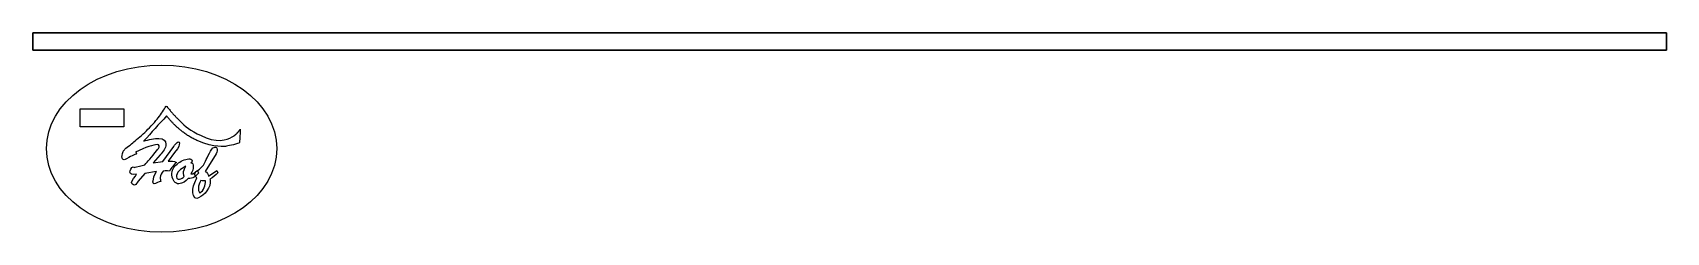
# Model space of a CAD drawing. Header units: millimetres. Extents: x -79 to 921, y -51 to 71.
import ezdxf

# ---------------------------------------------------------------- set-up
doc = ezdxf.new("R2010")
doc.units = ezdxf.units.MM
doc.layers.get('0').update_dxf_attribs({"linetype": 'CONTINUOUS'})

msp = doc.modelspace()

# ---------------------------------------------------------------- linework, layer by layer
for p, q in [((921.1, 71), (-78.9, 71)), ((-78.9, 71), (-78.9, 60.4)), ((921.1, 60.4), (921.1, 71)), ((-78.9, 60.4), (921.1, 60.4)), ((3.2, 25.9), (3.3, 25.8)), ((-10.8, 4.8), (-10.9, 4.7)), ((0.8, -7.7), (7.5, 1.5)), ((-23.1, -0.9), (-23, -1.1)), ((-0.9, -3.7), (-5.1, -8.6)), ((-5.1, -8.6), (0.8, -7.7)), ((8, -2.3), (4, -7.5)), ((33.4, -3.1), (26.7, -13.8)), ((-10.3, -15.1), (-14.4, -19.8)), ((-3.2, -13.8), (-10.3, -15.1)), ((21.9, -13.2), (22.5, -14.8)), ((28.8, -16.8), (33.9, -13.3)), ((33.9, -13.3), (34.4, -14.6))]:
    msp.add_line(p, q)
for points in [[(921.1, 60.4), (-78.9, 60.4), (-78.9, 71), (921.1, 71)], [(-23.2, 13.4), (-49.9, 13.4), (-49.9, 24.5), (-23.2, 24.5)]]:
    msp.add_lwpolyline(points, close=True)
msp.add_ellipse((0, 0.1), major_axis=(70.5, 0), ratio=0.72523)
for points, degree in [([(3.1, 20.1), (-1.8, 15.1), (-6.2, 9.9), (-10.8, 4.8)], 3), ([(-3.5, 17.3), (-1.4, 19.5), (0.3, 22), (1.8, 24.5)], 3), ([(1.8, 24.5), (2.5, 25.6), (2.7, 26.5), (3.2, 25.9)], 3), ([(22.2, 4.9), (11.8, 9.3), (3.1, 20.1)], 2), ([(3.3, 25.8), (8.4, 19.5), (12.3, 15.9)], 2), ([(-15.3, 5.6), (-12.6, 7.9), (-9.9, 10.3), (-7.4, 12.9)], 3), ([(-7.4, 12.9), (-6, 14.3), (-4.7, 15.8), (-3.5, 17.3)], 3), ([(12.3, 15.9), (16.2, 12.4), (18.6, 10.4), (27.2, 6.8)], 3), ([(44.1, 7.8), (46.1, 9.1), (48.2, 12)], 2), ([(48.2, 12), (47.8, 4.4), (47.6, 3.8)], 2), ([(-23, -1.1), (-22.7, -0.6), (-22.3, 0.1), (-21.8, 0.4)], 3), ([(-21.8, 0.4), (-19.6, 2.1), (-17.4, 3.8), (-15.3, 5.6)], 3), ([(-2.8, 2.6), (-4.8, 2.5), (-9.7, 0.9), (-15.9, -2)], 3), ([(-10.9, 4.7), (-7.9, 5.6), (-4.3, 6.3), (-1.7, 6.4)], 3), ([(-2.9, -1), (-2.4, -0.5), (-1.3, 1), (-1.4, 1.8)], 3), ([(-1.4, 1.8), (-1.4, 2.5), (-2.4, 2.6), (-2.8, 2.6)], 3), ([(-1.7, 6.4), (1.5, 6.5), (2.6, 4.7), (2.7, 2.8)], 3), ([(2.7, 2.8), (2.8, 0.4), (0.6, -2), (-0.9, -3.7)], 3), ([(7.5, 1.5), (7.9, 2.1), (9.5, 4.3), (10.2, 4.3)], 3), ([(10.9, 3.5), (10.9, 2.2), (10.9, 1.3), (8, -2.3)], 3), ([(10.2, 4.3), (10.7, 4.3), (10.8, 3.9), (10.9, 3.5)], 3), ([(39.8, 1.6), (38.6, 1.3), (32.5, 0.6), (22.2, 4.9)], 3), ([(26.9, -7.5), (27.9, -5.6), (30.4, 0.6), (32.1, 0.9)], 3), ([(27.2, 6.8), (36.1, 3.1), (42.1, 6.5), (44.1, 7.8)], 3), ([(32.1, 0.9), (33, 1), (33.7, 1), (33.9, 0.4)], 3), ([(33.9, 0.4), (34.2, -0.6), (34.2, -1.8), (33.4, -3.1)], 3), ([(47.6, 3.8), (47.3, 3.1), (41.1, 1.8), (39.8, 1.6)], 3), ([(-24.3, -5.1), (-24.3, -3.9), (-23.8, -1.7), (-23.1, -0.9)], 3), ([(-23, -6.8), (-23.9, -6.8), (-24.2, -5.7), (-24.3, -5.1)], 3), ([(-21.5, -6.2), (-22, -6.4), (-22.5, -6.8), (-23, -6.8)], 3), ([(-16.4, -3.5), (-19.2, -4.7), (-18.9, -4.7), (-21.5, -6.2)], 3), ([(-16.5, -11.4), (-16, -11.4), (-16, -11), (-10.2, -9.7)], 3), ([(-15.4, -2.6), (-15.4, -3.1), (-15.8, -3.4), (-16.4, -3.5)], 3), ([(-15.9, -2), (-15.6, -2.1), (-15.4, -2.3), (-15.4, -2.6)], 3), ([(-10.2, -9.7), (-8.8, -8.2), (-6.1, -5), (-2.9, -1)], 3), ([(4, -7.5), (5.8, -7.5), (7.7, -7.4), (9.2, -8.3)], 3), ([(9.2, -8.3), (7.5, -9.8), (6, -11.6), (4.8, -13.7)], 3), ([(6.3, -16), (6.1, -13.2), (7.5, -11.1), (9.5, -9.3)], 3), ([(9.5, -9.3), (11.5, -7.5), (14.2, -6.4), (16.6, -6.2)], 3), ([(16.6, -6.2), (17.4, -6.1), (18.7, -6.4), (18.8, -7.4)], 3), ([(18.8, -7.4), (18.8, -8), (18.4, -8.3), (17.9, -8.5)], 3), ([(17.9, -8.5), (19.1, -8.7), (19.4, -9.6), (19.4, -10.7)], 3), ([(22.4, -13), (24.6, -11.7), (25.8, -9.9), (26.9, -7.5)], 3), ([(-19.4, -14.2), (-19.4, -13.4), (-18.5, -11.2), (-17.4, -11.1)], 3), ([(-15.4, -15.6), (-18.2, -15.9), (-19.3, -15.5), (-19.4, -14.2)], 3), ([(-18.5, -20.6), (-18.5, -19.5), (-15.8, -16.6), (-15.4, -15.6)], 3), ([(-17.4, -11.1), (-17.1, -11.1), (-16.8, -11.4), (-16.5, -11.4)], 3), ([(-14.4, -19.8), (-14.8, -20.5), (-15.6, -22), (-16.5, -22.2)], 3), ([(-4.5, -21.4), (-5.1, -21.2), (-5.5, -20.7), (-5.2, -19.5)], 3), ([(-5.2, -19.5), (-5.1, -18.3), (-4.5, -16.5), (-3.2, -13.8)], 3), ([(-0.4, -19.9), (-1.7, -19.7), (-3.6, -21.7), (-4.5, -21.4)], 3), ([(0.9, -13.6), (0.4, -14.6), (-1, -16.4), (-0.9, -17.6)], 3), ([(-0.9, -17.6), (-0.9, -18.3), (-0.6, -19.2), (-0.4, -19.9)], 3), ([(4.8, -13.7), (2.6, -13.4), (3.4, -13.5), (0.9, -13.6)], 3), ([(10.5, -21.4), (8.5, -21.5), (6.6, -19.5), (6.3, -16)], 3), ([(10.6, -13.6), (9.8, -14.4), (9.1, -16), (9.1, -17.2)], 3), ([(9.1, -17.2), (9.1, -18.3), (10, -18.7), (10.9, -18.6)], 3), ([(16.3, -18.2), (14.8, -19.9), (13, -21.3), (10.5, -21.4)], 3), ([(14.9, -10.6), (13.5, -11.4), (11.7, -12.4), (10.6, -13.6)], 3), ([(10.9, -18.6), (12.2, -18.6), (13, -17.7), (13.9, -16.9)], 3), ([(13.4, -15.1), (13.2, -13.6), (14.1, -11.9), (14.9, -10.6)], 3), ([(13.9, -16.9), (13.6, -16.2), (13.4, -15.8), (13.4, -15.1)], 3), ([(22.5, -14.8), (20.8, -17.2), (19.2, -18.1), (16.3, -18.2)], 3), ([(19.4, -10.7), (19.5, -12.4), (18.8, -13.8), (18, -15.4)], 3), ([(18, -15.4), (19.7, -15.6), (20.8, -14.1), (21.9, -13.2)], 3), ([(19.1, -25.7), (19, -23.2), (20.6, -20.1), (21.5, -17.8)], 3), ([(20.4, -15.7), (20.3, -14.1), (21.3, -13.7), (22.4, -13)], 3), ([(21.5, -17.8), (20.9, -17.2), (20.4, -16.6), (20.4, -15.7)], 3), ([(24.1, -19.3), (23.1, -21), (22.6, -22.5), (22.5, -23.7)], 3), ([(23.4, -27.1), (25.7, -25.4), (27.2, -22.4), (26.8, -19.5)], 3), ([(26.8, -19.5), (24.9, -19.6), (25.7, -19.7), (24.1, -19.3)], 3), ([(26.7, -13.8), (27.9, -14.4), (28.3, -15.7), (28.8, -16.8)], 3), ([(34.4, -14.6), (33, -16.1), (31.5, -17.5), (29.6, -18.6)], 3), ([(29.6, -18.6), (29.8, -19.3), (29.8, -19.9), (29.7, -20.7)], 3), ([(-16.5, -22.2), (-17.3, -22.2), (-18.4, -21.4), (-18.5, -20.6)], 3), ([(21.5, -30.3), (19.7, -30.6), (19.1, -27), (19.1, -25.7)], 3), ([(29.7, -20.7), (29.6, -25.3), (24.3, -29.8), (21.5, -30.3)], 3), ([(22.5, -23.7), (22.4, -25), (22.8, -26.1), (23.4, -27.1)], 3)]:
    msp.add_open_spline(points, degree=degree)

doc.saveas('drawing.dxf')
